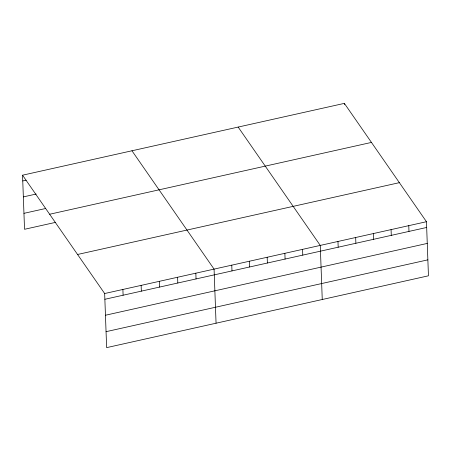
<?xml version="1.0" encoding="UTF-8"?>
<svg xmlns="http://www.w3.org/2000/svg" width="451" height="451" viewBox="0 0 451 451"><rect width="100%" height="100%" fill="white"/><g stroke="black" fill="none" stroke-linecap="round" stroke-linejoin="round"><path stroke-width="0.68" d="M22.55 175.197L344.361 103.369L426.466 221.712L428.45 275.803L106.639 347.631L104.655 293.533L22.55 175.197L24.534 229.288L55.603 222.354M22.759 180.947L26.135 180.191M23.345 196.901L36.176 194.037M23.948 213.334L45.562 208.514M49.644 214.248L371.455 142.42M77.561 254.482L399.372 182.661M104.655 293.533L426.466 221.712M104.869 299.284L426.68 227.462M105.449 315.238L427.26 243.416M106.053 331.677L427.864 259.849M238.162 127.075L320.266 245.412L322.251 299.509M131.968 150.775L214.073 269.117L216.057 323.209M408.769 225.658L408.978 231.408M391.068 229.61L391.276 235.36M373.366 233.562L373.58 239.312M355.67 237.514L355.878 243.264M344.361 103.369L344.406 104.649M337.968 241.46L338.177 247.21M302.57 249.364L302.779 255.114M284.869 253.315L285.083 259.066M267.172 257.262L267.381 263.012M249.471 261.214L249.679 266.964M231.769 265.165L231.983 270.916M195.835 273.182L196.044 278.932M177.598 277.252L177.812 283.002M159.366 281.323L159.575 287.073M141.129 285.393L141.338 291.143M122.892 289.463L123.1 295.213"/></g></svg>
